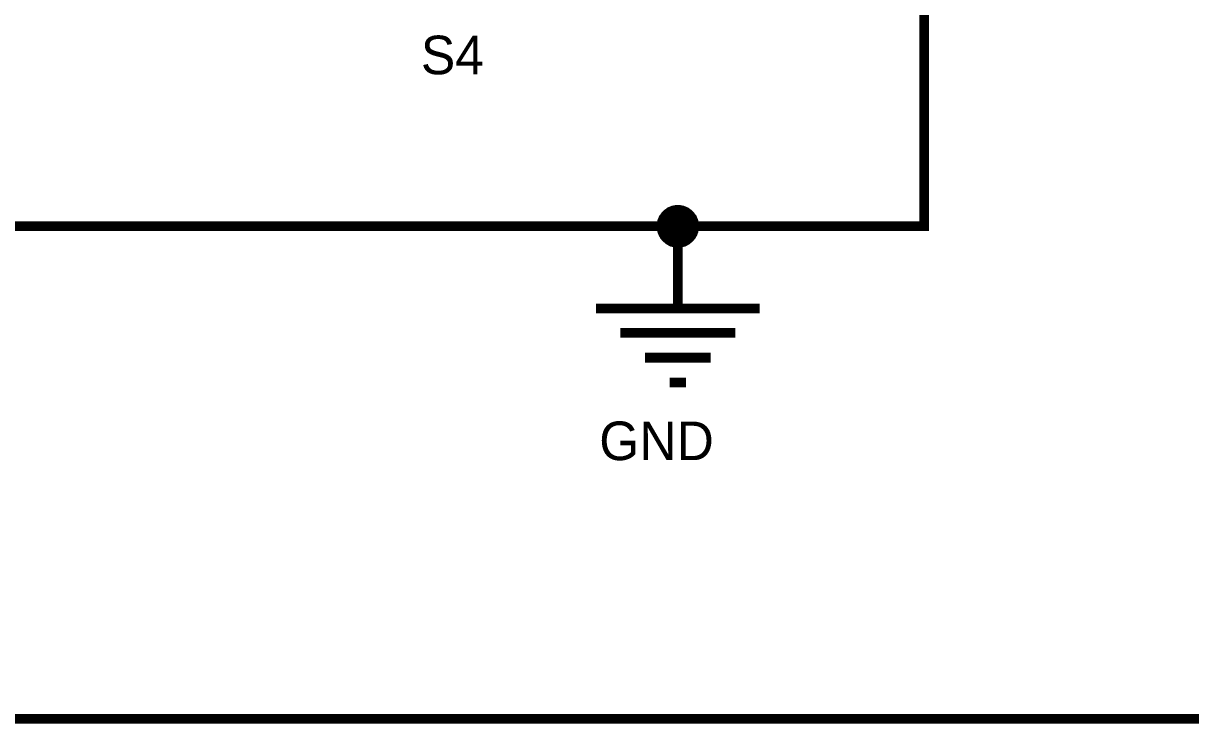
# Model space of a CAD drawing. Header units: inches. Extents: x 0 to 15, y 0 to 9.5.
# Drawn here: x 3.304 to 4.726, y 6.594 to 7.447 of the extents above; entities that cross this region are included whole.
import ezdxf

# ---------------------------------------------------------------- set-up
doc = ezdxf.new("R2010")
doc.units = ezdxf.units.IN
doc.header["$MEASUREMENT"] = 0
doc.layers.add('Sheet', color=255, linetype='Continuous')

msp = doc.modelspace()

# ---------------------------------------------------------------- linework, layer by layer
at = {"layer": 'Sheet'}
for points in [[(1.802, 8.6999, 0.0118, 0.0118, 0), (5.4007, 8.6999, 0.0118, 0.0118, 0), (5.4007, 6.5999, 0.0118, 0.0118, 0), (1.802, 6.5999, 0.0118, 0.0118, 0), (1.802, 8.6999, 0.0118, 0.0118, 0)], [(4.09, 7.2, 0.02, 0.02, 1), (4.11, 7.2, 0.02, 0.02, 1)]]:
    msp.add_lwpolyline(points, format="xyseb", close=True, dxfattribs=at)
for points in [[(4.6012, 7.4999, 0.0118, 0.0118, 0), (4.4012, 7.4999, 0.0118, 0.0118, 0), (4.4012, 7.1999, 0.0118, 0.0118, 0), (2.6018, 7.1999, 0.0118, 0.0118, 0)], [(4.0815, 7.1999, 0.0118, 0.0118, 0), (4.0815, 7.201, 0.0118, 0.0118, 0), (4.0815, 7.2021, 0.0118, 0.0118, 0), (4.0818, 7.2028, 0.0118, 0.0118, 0), (4.0818, 7.2039, 0.0118, 0.0118, 0), (4.0822, 7.205, 0.0118, 0.0118, 0), (4.0822, 7.2058, 0.0118, 0.0118, 0), (4.0826, 7.2069, 0.0118, 0.0118, 0), (4.0829, 7.2076, 0.0118, 0.0118, 0), (4.0833, 7.2084, 0.0118, 0.0118, 0), (4.0837, 7.2095, 0.0118, 0.0118, 0), (4.0844, 7.2102, 0.0118, 0.0118, 0), (4.0848, 7.2109, 0.0118, 0.0118, 0), (4.0855, 7.2117, 0.0118, 0.0118, 0), (4.0859, 7.2124, 0.0118, 0.0118, 0), (4.0866, 7.2131, 0.0118, 0.0118, 0), (4.0873, 7.2139, 0.0118, 0.0118, 0), (4.0881, 7.2146, 0.0118, 0.0118, 0), (4.0888, 7.2153, 0.0118, 0.0118, 0), (4.0895, 7.2157, 0.0118, 0.0118, 0), (4.0903, 7.2164, 0.0118, 0.0118, 0), (4.091, 7.2168, 0.0118, 0.0118, 0), (4.0917, 7.2175, 0.0118, 0.0118, 0), (4.0928, 7.2179, 0.0118, 0.0118, 0), (4.0936, 7.2183, 0.0118, 0.0118, 0), (4.0943, 7.2186, 0.0118, 0.0118, 0), (4.0954, 7.219, 0.0118, 0.0118, 0), (4.0961, 7.219, 0.0118, 0.0118, 0), (4.0972, 7.2194, 0.0118, 0.0118, 0), (4.0984, 7.2194, 0.0118, 0.0118, 0), (4.0991, 7.2197, 0.0118, 0.0118, 0), (4.1002, 7.2197, 0.0118, 0.0118, 0), (4.1013, 7.2197, 0.0118, 0.0118, 0)], [(4.0815, 7.1999, 0.0118, 0.0118, 0), (4.0815, 7.201, 0.0118, 0.0118, 0), (4.0815, 7.2021, 0.0118, 0.0118, 0), (4.0818, 7.2028, 0.0118, 0.0118, 0), (4.0818, 7.2039, 0.0118, 0.0118, 0), (4.0822, 7.205, 0.0118, 0.0118, 0), (4.0822, 7.2058, 0.0118, 0.0118, 0), (4.0826, 7.2069, 0.0118, 0.0118, 0), (4.0829, 7.2076, 0.0118, 0.0118, 0), (4.0833, 7.2084, 0.0118, 0.0118, 0), (4.0837, 7.2095, 0.0118, 0.0118, 0), (4.0844, 7.2102, 0.0118, 0.0118, 0), (4.0848, 7.2109, 0.0118, 0.0118, 0), (4.0855, 7.2117, 0.0118, 0.0118, 0), (4.0859, 7.2124, 0.0118, 0.0118, 0), (4.0866, 7.2131, 0.0118, 0.0118, 0), (4.0873, 7.2139, 0.0118, 0.0118, 0), (4.0881, 7.2146, 0.0118, 0.0118, 0), (4.0888, 7.2153, 0.0118, 0.0118, 0), (4.0895, 7.2157, 0.0118, 0.0118, 0), (4.0903, 7.2164, 0.0118, 0.0118, 0), (4.091, 7.2168, 0.0118, 0.0118, 0), (4.0917, 7.2175, 0.0118, 0.0118, 0), (4.0928, 7.2179, 0.0118, 0.0118, 0), (4.0936, 7.2183, 0.0118, 0.0118, 0), (4.0943, 7.2186, 0.0118, 0.0118, 0), (4.0954, 7.219, 0.0118, 0.0118, 0), (4.0961, 7.219, 0.0118, 0.0118, 0), (4.0972, 7.2194, 0.0118, 0.0118, 0), (4.0984, 7.2194, 0.0118, 0.0118, 0), (4.0991, 7.2197, 0.0118, 0.0118, 0), (4.1002, 7.2197, 0.0118, 0.0118, 0), (4.1013, 7.2197, 0.0118, 0.0118, 0)], [(4.1013, 7.2197, 0.0118, 0.0118, 0), (4.1013, 7.2197, 0.0118, 0.0118, 0)], [(4.1013, 7.2197, 0.0118, 0.0118, 0), (4.1024, 7.2197, 0.0118, 0.0118, 0), (4.1035, 7.2197, 0.0118, 0.0118, 0), (4.1042, 7.2194, 0.0118, 0.0118, 0), (4.1053, 7.2194, 0.0118, 0.0118, 0), (4.1064, 7.219, 0.0118, 0.0118, 0), (4.1072, 7.219, 0.0118, 0.0118, 0), (4.1083, 7.2186, 0.0118, 0.0118, 0), (4.109, 7.2183, 0.0118, 0.0118, 0), (4.1097, 7.2179, 0.0118, 0.0118, 0), (4.1108, 7.2175, 0.0118, 0.0118, 0), (4.1116, 7.2168, 0.0118, 0.0118, 0), (4.1123, 7.2164, 0.0118, 0.0118, 0), (4.113, 7.2157, 0.0118, 0.0118, 0), (4.1138, 7.2153, 0.0118, 0.0118, 0), (4.1145, 7.2146, 0.0118, 0.0118, 0), (4.1152, 7.2139, 0.0118, 0.0118, 0), (4.116, 7.2131, 0.0118, 0.0118, 0), (4.1167, 7.2124, 0.0118, 0.0118, 0), (4.1171, 7.2117, 0.0118, 0.0118, 0), (4.1178, 7.2109, 0.0118, 0.0118, 0), (4.1182, 7.2102, 0.0118, 0.0118, 0), (4.1189, 7.2095, 0.0118, 0.0118, 0), (4.1193, 7.2084, 0.0118, 0.0118, 0), (4.1196, 7.2076, 0.0118, 0.0118, 0), (4.12, 7.2069, 0.0118, 0.0118, 0), (4.1204, 7.2058, 0.0118, 0.0118, 0), (4.1204, 7.205, 0.0118, 0.0118, 0), (4.1207, 7.2039, 0.0118, 0.0118, 0), (4.1207, 7.2028, 0.0118, 0.0118, 0), (4.1211, 7.2021, 0.0118, 0.0118, 0), (4.1211, 7.201, 0.0118, 0.0118, 0), (4.1211, 7.1999, 0.0118, 0.0118, 0)], [(4.1013, 7.2197, 0.0118, 0.0118, 0), (4.1013, 7.2197, 0.0118, 0.0118, 0)], [(4.1013, 7.2197, 0.0118, 0.0118, 0), (4.1024, 7.2197, 0.0118, 0.0118, 0), (4.1035, 7.2197, 0.0118, 0.0118, 0), (4.1042, 7.2194, 0.0118, 0.0118, 0), (4.1053, 7.2194, 0.0118, 0.0118, 0), (4.1064, 7.219, 0.0118, 0.0118, 0), (4.1072, 7.219, 0.0118, 0.0118, 0), (4.1083, 7.2186, 0.0118, 0.0118, 0), (4.109, 7.2183, 0.0118, 0.0118, 0), (4.1097, 7.2179, 0.0118, 0.0118, 0), (4.1108, 7.2175, 0.0118, 0.0118, 0), (4.1116, 7.2168, 0.0118, 0.0118, 0), (4.1123, 7.2164, 0.0118, 0.0118, 0), (4.113, 7.2157, 0.0118, 0.0118, 0), (4.1138, 7.2153, 0.0118, 0.0118, 0), (4.1145, 7.2146, 0.0118, 0.0118, 0), (4.1152, 7.2139, 0.0118, 0.0118, 0), (4.116, 7.2131, 0.0118, 0.0118, 0), (4.1167, 7.2124, 0.0118, 0.0118, 0), (4.1171, 7.2117, 0.0118, 0.0118, 0), (4.1178, 7.2109, 0.0118, 0.0118, 0), (4.1182, 7.2102, 0.0118, 0.0118, 0), (4.1189, 7.2095, 0.0118, 0.0118, 0), (4.1193, 7.2084, 0.0118, 0.0118, 0), (4.1196, 7.2076, 0.0118, 0.0118, 0), (4.12, 7.2069, 0.0118, 0.0118, 0), (4.1204, 7.2058, 0.0118, 0.0118, 0), (4.1204, 7.205, 0.0118, 0.0118, 0), (4.1207, 7.2039, 0.0118, 0.0118, 0), (4.1207, 7.2028, 0.0118, 0.0118, 0), (4.1211, 7.2021, 0.0118, 0.0118, 0), (4.1211, 7.201, 0.0118, 0.0118, 0), (4.1211, 7.1999, 0.0118, 0.0118, 0)], [(4.0815, 7.1999, 0.0039, 0.0039, 0), (4.0815, 7.201, 0.0039, 0.0039, 0), (4.0815, 7.2021, 0.0039, 0.0039, 0), (4.0818, 7.2028, 0.0039, 0.0039, 0), (4.0818, 7.2039, 0.0039, 0.0039, 0), (4.0822, 7.205, 0.0039, 0.0039, 0), (4.0822, 7.2058, 0.0039, 0.0039, 0), (4.0826, 7.2069, 0.0039, 0.0039, 0), (4.0829, 7.2076, 0.0039, 0.0039, 0), (4.0833, 7.2084, 0.0039, 0.0039, 0), (4.0837, 7.2095, 0.0039, 0.0039, 0), (4.0844, 7.2102, 0.0039, 0.0039, 0), (4.0848, 7.2109, 0.0039, 0.0039, 0), (4.0855, 7.2117, 0.0039, 0.0039, 0), (4.0859, 7.2124, 0.0039, 0.0039, 0), (4.0866, 7.2131, 0.0039, 0.0039, 0), (4.0873, 7.2139, 0.0039, 0.0039, 0), (4.0881, 7.2146, 0.0039, 0.0039, 0), (4.0888, 7.2153, 0.0039, 0.0039, 0), (4.0895, 7.2157, 0.0039, 0.0039, 0), (4.0903, 7.2164, 0.0039, 0.0039, 0), (4.091, 7.2168, 0.0039, 0.0039, 0), (4.0917, 7.2175, 0.0039, 0.0039, 0), (4.0928, 7.2179, 0.0039, 0.0039, 0), (4.0936, 7.2183, 0.0039, 0.0039, 0), (4.0943, 7.2186, 0.0039, 0.0039, 0), (4.0954, 7.219, 0.0039, 0.0039, 0), (4.0961, 7.219, 0.0039, 0.0039, 0), (4.0972, 7.2194, 0.0039, 0.0039, 0), (4.0984, 7.2194, 0.0039, 0.0039, 0), (4.0991, 7.2197, 0.0039, 0.0039, 0), (4.1002, 7.2197, 0.0039, 0.0039, 0), (4.1013, 7.2197, 0.0039, 0.0039, 0)], [(4.0815, 7.1999, 0.0039, 0.0039, 0), (4.0815, 7.201, 0.0039, 0.0039, 0), (4.0815, 7.2021, 0.0039, 0.0039, 0), (4.0818, 7.2028, 0.0039, 0.0039, 0), (4.0818, 7.2039, 0.0039, 0.0039, 0), (4.0822, 7.205, 0.0039, 0.0039, 0), (4.0822, 7.2058, 0.0039, 0.0039, 0), (4.0826, 7.2069, 0.0039, 0.0039, 0), (4.0829, 7.2076, 0.0039, 0.0039, 0), (4.0833, 7.2084, 0.0039, 0.0039, 0), (4.0837, 7.2095, 0.0039, 0.0039, 0), (4.0844, 7.2102, 0.0039, 0.0039, 0), (4.0848, 7.2109, 0.0039, 0.0039, 0), (4.0855, 7.2117, 0.0039, 0.0039, 0), (4.0859, 7.2124, 0.0039, 0.0039, 0), (4.0866, 7.2131, 0.0039, 0.0039, 0), (4.0873, 7.2139, 0.0039, 0.0039, 0), (4.0881, 7.2146, 0.0039, 0.0039, 0), (4.0888, 7.2153, 0.0039, 0.0039, 0), (4.0895, 7.2157, 0.0039, 0.0039, 0), (4.0903, 7.2164, 0.0039, 0.0039, 0), (4.091, 7.2168, 0.0039, 0.0039, 0), (4.0917, 7.2175, 0.0039, 0.0039, 0), (4.0928, 7.2179, 0.0039, 0.0039, 0), (4.0936, 7.2183, 0.0039, 0.0039, 0), (4.0943, 7.2186, 0.0039, 0.0039, 0), (4.0954, 7.219, 0.0039, 0.0039, 0), (4.0961, 7.219, 0.0039, 0.0039, 0), (4.0972, 7.2194, 0.0039, 0.0039, 0), (4.0984, 7.2194, 0.0039, 0.0039, 0), (4.0991, 7.2197, 0.0039, 0.0039, 0), (4.1002, 7.2197, 0.0039, 0.0039, 0), (4.1013, 7.2197, 0.0039, 0.0039, 0)], [(4.1013, 7.2197, 0.0039, 0.0039, 0), (4.1013, 7.2197, 0.0039, 0.0039, 0)], [(4.1013, 7.2197, 0.0039, 0.0039, 0), (4.1024, 7.2197, 0.0039, 0.0039, 0), (4.1035, 7.2197, 0.0039, 0.0039, 0), (4.1042, 7.2194, 0.0039, 0.0039, 0), (4.1053, 7.2194, 0.0039, 0.0039, 0), (4.1064, 7.219, 0.0039, 0.0039, 0), (4.1072, 7.219, 0.0039, 0.0039, 0), (4.1083, 7.2186, 0.0039, 0.0039, 0), (4.109, 7.2183, 0.0039, 0.0039, 0), (4.1097, 7.2179, 0.0039, 0.0039, 0), (4.1108, 7.2175, 0.0039, 0.0039, 0), (4.1116, 7.2168, 0.0039, 0.0039, 0), (4.1123, 7.2164, 0.0039, 0.0039, 0), (4.113, 7.2157, 0.0039, 0.0039, 0), (4.1138, 7.2153, 0.0039, 0.0039, 0), (4.1145, 7.2146, 0.0039, 0.0039, 0), (4.1152, 7.2139, 0.0039, 0.0039, 0), (4.116, 7.2131, 0.0039, 0.0039, 0), (4.1167, 7.2124, 0.0039, 0.0039, 0), (4.1171, 7.2117, 0.0039, 0.0039, 0), (4.1178, 7.2109, 0.0039, 0.0039, 0), (4.1182, 7.2102, 0.0039, 0.0039, 0), (4.1189, 7.2095, 0.0039, 0.0039, 0), (4.1193, 7.2084, 0.0039, 0.0039, 0), (4.1196, 7.2076, 0.0039, 0.0039, 0), (4.12, 7.2069, 0.0039, 0.0039, 0), (4.1204, 7.2058, 0.0039, 0.0039, 0), (4.1204, 7.205, 0.0039, 0.0039, 0), (4.1207, 7.2039, 0.0039, 0.0039, 0), (4.1207, 7.2028, 0.0039, 0.0039, 0), (4.1211, 7.2021, 0.0039, 0.0039, 0), (4.1211, 7.201, 0.0039, 0.0039, 0), (4.1211, 7.1999, 0.0039, 0.0039, 0)], [(4.1013, 7.2197, 0.0039, 0.0039, 0), (4.1013, 7.2197, 0.0039, 0.0039, 0)], [(4.1013, 7.2197, 0.0039, 0.0039, 0), (4.1024, 7.2197, 0.0039, 0.0039, 0), (4.1035, 7.2197, 0.0039, 0.0039, 0), (4.1042, 7.2194, 0.0039, 0.0039, 0), (4.1053, 7.2194, 0.0039, 0.0039, 0), (4.1064, 7.219, 0.0039, 0.0039, 0), (4.1072, 7.219, 0.0039, 0.0039, 0), (4.1083, 7.2186, 0.0039, 0.0039, 0), (4.109, 7.2183, 0.0039, 0.0039, 0), (4.1097, 7.2179, 0.0039, 0.0039, 0), (4.1108, 7.2175, 0.0039, 0.0039, 0), (4.1116, 7.2168, 0.0039, 0.0039, 0), (4.1123, 7.2164, 0.0039, 0.0039, 0), (4.113, 7.2157, 0.0039, 0.0039, 0), (4.1138, 7.2153, 0.0039, 0.0039, 0), (4.1145, 7.2146, 0.0039, 0.0039, 0), (4.1152, 7.2139, 0.0039, 0.0039, 0), (4.116, 7.2131, 0.0039, 0.0039, 0), (4.1167, 7.2124, 0.0039, 0.0039, 0), (4.1171, 7.2117, 0.0039, 0.0039, 0), (4.1178, 7.2109, 0.0039, 0.0039, 0), (4.1182, 7.2102, 0.0039, 0.0039, 0), (4.1189, 7.2095, 0.0039, 0.0039, 0), (4.1193, 7.2084, 0.0039, 0.0039, 0), (4.1196, 7.2076, 0.0039, 0.0039, 0), (4.12, 7.2069, 0.0039, 0.0039, 0), (4.1204, 7.2058, 0.0039, 0.0039, 0), (4.1204, 7.205, 0.0039, 0.0039, 0), (4.1207, 7.2039, 0.0039, 0.0039, 0), (4.1207, 7.2028, 0.0039, 0.0039, 0), (4.1211, 7.2021, 0.0039, 0.0039, 0), (4.1211, 7.201, 0.0039, 0.0039, 0), (4.1211, 7.1999, 0.0039, 0.0039, 0)], [(4.1013, 7.1797, 0.0118, 0.0118, 0), (4.1002, 7.1797, 0.0118, 0.0118, 0), (4.0991, 7.1797, 0.0118, 0.0118, 0), (4.0984, 7.1801, 0.0118, 0.0118, 0), (4.0972, 7.1801, 0.0118, 0.0118, 0), (4.0961, 7.1804, 0.0118, 0.0118, 0), (4.0954, 7.1808, 0.0118, 0.0118, 0), (4.0943, 7.1808, 0.0118, 0.0118, 0), (4.0936, 7.1812, 0.0118, 0.0118, 0), (4.0928, 7.1815, 0.0118, 0.0118, 0), (4.0917, 7.1823, 0.0118, 0.0118, 0), (4.091, 7.1826, 0.0118, 0.0118, 0), (4.0903, 7.183, 0.0118, 0.0118, 0), (4.0895, 7.1838, 0.0118, 0.0118, 0), (4.0888, 7.1845, 0.0118, 0.0118, 0), (4.0881, 7.1849, 0.0118, 0.0118, 0), (4.0873, 7.1856, 0.0118, 0.0118, 0), (4.0866, 7.1863, 0.0118, 0.0118, 0), (4.0859, 7.1871, 0.0118, 0.0118, 0), (4.0855, 7.1878, 0.0118, 0.0118, 0), (4.0848, 7.1885, 0.0118, 0.0118, 0), (4.0844, 7.1896, 0.0118, 0.0118, 0), (4.0837, 7.1904, 0.0118, 0.0118, 0), (4.0833, 7.1911, 0.0118, 0.0118, 0), (4.0829, 7.1922, 0.0118, 0.0118, 0), (4.0826, 7.1929, 0.0118, 0.0118, 0), (4.0822, 7.194, 0.0118, 0.0118, 0), (4.0822, 7.1948, 0.0118, 0.0118, 0), (4.0818, 7.1959, 0.0118, 0.0118, 0), (4.0818, 7.197, 0.0118, 0.0118, 0), (4.0815, 7.1977, 0.0118, 0.0118, 0), (4.0815, 7.1988, 0.0118, 0.0118, 0), (4.0815, 7.1999, 0.0118, 0.0118, 0)], [(4.0815, 7.1999, 0.0118, 0.0118, 0), (4.0815, 7.1999, 0.0118, 0.0118, 0)], [(4.1013, 7.1797, 0.0118, 0.0118, 0), (4.1002, 7.1797, 0.0118, 0.0118, 0), (4.0991, 7.1797, 0.0118, 0.0118, 0), (4.0984, 7.1801, 0.0118, 0.0118, 0), (4.0972, 7.1801, 0.0118, 0.0118, 0), (4.0961, 7.1804, 0.0118, 0.0118, 0), (4.0954, 7.1808, 0.0118, 0.0118, 0), (4.0943, 7.1808, 0.0118, 0.0118, 0), (4.0936, 7.1812, 0.0118, 0.0118, 0), (4.0928, 7.1815, 0.0118, 0.0118, 0), (4.0917, 7.1823, 0.0118, 0.0118, 0), (4.091, 7.1826, 0.0118, 0.0118, 0), (4.0903, 7.183, 0.0118, 0.0118, 0), (4.0895, 7.1838, 0.0118, 0.0118, 0), (4.0888, 7.1845, 0.0118, 0.0118, 0), (4.0881, 7.1849, 0.0118, 0.0118, 0), (4.0873, 7.1856, 0.0118, 0.0118, 0), (4.0866, 7.1863, 0.0118, 0.0118, 0), (4.0859, 7.1871, 0.0118, 0.0118, 0), (4.0855, 7.1878, 0.0118, 0.0118, 0), (4.0848, 7.1885, 0.0118, 0.0118, 0), (4.0844, 7.1896, 0.0118, 0.0118, 0), (4.0837, 7.1904, 0.0118, 0.0118, 0), (4.0833, 7.1911, 0.0118, 0.0118, 0), (4.0829, 7.1922, 0.0118, 0.0118, 0), (4.0826, 7.1929, 0.0118, 0.0118, 0), (4.0822, 7.194, 0.0118, 0.0118, 0), (4.0822, 7.1948, 0.0118, 0.0118, 0), (4.0818, 7.1959, 0.0118, 0.0118, 0), (4.0818, 7.197, 0.0118, 0.0118, 0), (4.0815, 7.1977, 0.0118, 0.0118, 0), (4.0815, 7.1988, 0.0118, 0.0118, 0), (4.0815, 7.1999, 0.0118, 0.0118, 0)], [(4.0815, 7.1999, 0.0118, 0.0118, 0), (4.0815, 7.1999, 0.0118, 0.0118, 0)], [(4.1013, 7.1797, 0.0039, 0.0039, 0), (4.1002, 7.1797, 0.0039, 0.0039, 0), (4.0991, 7.1797, 0.0039, 0.0039, 0), (4.0984, 7.1801, 0.0039, 0.0039, 0), (4.0972, 7.1801, 0.0039, 0.0039, 0), (4.0961, 7.1804, 0.0039, 0.0039, 0), (4.0954, 7.1808, 0.0039, 0.0039, 0), (4.0943, 7.1808, 0.0039, 0.0039, 0), (4.0936, 7.1812, 0.0039, 0.0039, 0), (4.0928, 7.1815, 0.0039, 0.0039, 0), (4.0917, 7.1823, 0.0039, 0.0039, 0), (4.091, 7.1826, 0.0039, 0.0039, 0), (4.0903, 7.183, 0.0039, 0.0039, 0), (4.0895, 7.1838, 0.0039, 0.0039, 0), (4.0888, 7.1845, 0.0039, 0.0039, 0), (4.0881, 7.1849, 0.0039, 0.0039, 0), (4.0873, 7.1856, 0.0039, 0.0039, 0), (4.0866, 7.1863, 0.0039, 0.0039, 0), (4.0859, 7.1871, 0.0039, 0.0039, 0), (4.0855, 7.1878, 0.0039, 0.0039, 0), (4.0848, 7.1885, 0.0039, 0.0039, 0), (4.0844, 7.1896, 0.0039, 0.0039, 0), (4.0837, 7.1904, 0.0039, 0.0039, 0), (4.0833, 7.1911, 0.0039, 0.0039, 0), (4.0829, 7.1922, 0.0039, 0.0039, 0), (4.0826, 7.1929, 0.0039, 0.0039, 0), (4.0822, 7.194, 0.0039, 0.0039, 0), (4.0822, 7.1948, 0.0039, 0.0039, 0), (4.0818, 7.1959, 0.0039, 0.0039, 0), (4.0818, 7.197, 0.0039, 0.0039, 0), (4.0815, 7.1977, 0.0039, 0.0039, 0), (4.0815, 7.1988, 0.0039, 0.0039, 0), (4.0815, 7.1999, 0.0039, 0.0039, 0)], [(4.0815, 7.1999, 0.0039, 0.0039, 0), (4.0815, 7.1999, 0.0039, 0.0039, 0)], [(4.1013, 7.1797, 0.0039, 0.0039, 0), (4.1002, 7.1797, 0.0039, 0.0039, 0), (4.0991, 7.1797, 0.0039, 0.0039, 0), (4.0984, 7.1801, 0.0039, 0.0039, 0), (4.0972, 7.1801, 0.0039, 0.0039, 0), (4.0961, 7.1804, 0.0039, 0.0039, 0), (4.0954, 7.1808, 0.0039, 0.0039, 0), (4.0943, 7.1808, 0.0039, 0.0039, 0), (4.0936, 7.1812, 0.0039, 0.0039, 0), (4.0928, 7.1815, 0.0039, 0.0039, 0), (4.0917, 7.1823, 0.0039, 0.0039, 0), (4.091, 7.1826, 0.0039, 0.0039, 0), (4.0903, 7.183, 0.0039, 0.0039, 0), (4.0895, 7.1838, 0.0039, 0.0039, 0), (4.0888, 7.1845, 0.0039, 0.0039, 0), (4.0881, 7.1849, 0.0039, 0.0039, 0), (4.0873, 7.1856, 0.0039, 0.0039, 0), (4.0866, 7.1863, 0.0039, 0.0039, 0), (4.0859, 7.1871, 0.0039, 0.0039, 0), (4.0855, 7.1878, 0.0039, 0.0039, 0), (4.0848, 7.1885, 0.0039, 0.0039, 0), (4.0844, 7.1896, 0.0039, 0.0039, 0), (4.0837, 7.1904, 0.0039, 0.0039, 0), (4.0833, 7.1911, 0.0039, 0.0039, 0), (4.0829, 7.1922, 0.0039, 0.0039, 0), (4.0826, 7.1929, 0.0039, 0.0039, 0), (4.0822, 7.194, 0.0039, 0.0039, 0), (4.0822, 7.1948, 0.0039, 0.0039, 0), (4.0818, 7.1959, 0.0039, 0.0039, 0), (4.0818, 7.197, 0.0039, 0.0039, 0), (4.0815, 7.1977, 0.0039, 0.0039, 0), (4.0815, 7.1988, 0.0039, 0.0039, 0), (4.0815, 7.1999, 0.0039, 0.0039, 0)], [(4.0815, 7.1999, 0.0039, 0.0039, 0), (4.0815, 7.1999, 0.0039, 0.0039, 0)], [(4.1013, 7.1999, 0.0118, 0.0118, 0), (4.1013, 7.0997, 0.0118, 0.0118, 0)], [(4.1211, 7.1999, 0.0118, 0.0118, 0), (4.1211, 7.1988, 0.0118, 0.0118, 0), (4.1211, 7.1977, 0.0118, 0.0118, 0), (4.1207, 7.197, 0.0118, 0.0118, 0), (4.1207, 7.1959, 0.0118, 0.0118, 0), (4.1204, 7.1948, 0.0118, 0.0118, 0), (4.1204, 7.194, 0.0118, 0.0118, 0), (4.12, 7.1929, 0.0118, 0.0118, 0), (4.1196, 7.1922, 0.0118, 0.0118, 0), (4.1193, 7.1911, 0.0118, 0.0118, 0), (4.1189, 7.1904, 0.0118, 0.0118, 0), (4.1182, 7.1896, 0.0118, 0.0118, 0), (4.1178, 7.1885, 0.0118, 0.0118, 0), (4.1171, 7.1878, 0.0118, 0.0118, 0), (4.1167, 7.1871, 0.0118, 0.0118, 0), (4.116, 7.1863, 0.0118, 0.0118, 0), (4.1152, 7.1856, 0.0118, 0.0118, 0), (4.1145, 7.1849, 0.0118, 0.0118, 0), (4.1138, 7.1845, 0.0118, 0.0118, 0), (4.113, 7.1838, 0.0118, 0.0118, 0), (4.1123, 7.183, 0.0118, 0.0118, 0), (4.1116, 7.1826, 0.0118, 0.0118, 0), (4.1108, 7.1823, 0.0118, 0.0118, 0), (4.1097, 7.1815, 0.0118, 0.0118, 0), (4.109, 7.1812, 0.0118, 0.0118, 0), (4.1083, 7.1808, 0.0118, 0.0118, 0), (4.1072, 7.1808, 0.0118, 0.0118, 0), (4.1064, 7.1804, 0.0118, 0.0118, 0), (4.1053, 7.1801, 0.0118, 0.0118, 0), (4.1042, 7.1801, 0.0118, 0.0118, 0), (4.1035, 7.1797, 0.0118, 0.0118, 0), (4.1024, 7.1797, 0.0118, 0.0118, 0), (4.1013, 7.1797, 0.0118, 0.0118, 0)], [(4.1211, 7.1999, 0.0118, 0.0118, 0), (4.1211, 7.1988, 0.0118, 0.0118, 0), (4.1211, 7.1977, 0.0118, 0.0118, 0), (4.1207, 7.197, 0.0118, 0.0118, 0), (4.1207, 7.1959, 0.0118, 0.0118, 0), (4.1204, 7.1948, 0.0118, 0.0118, 0), (4.1204, 7.194, 0.0118, 0.0118, 0), (4.12, 7.1929, 0.0118, 0.0118, 0), (4.1196, 7.1922, 0.0118, 0.0118, 0), (4.1193, 7.1911, 0.0118, 0.0118, 0), (4.1189, 7.1904, 0.0118, 0.0118, 0), (4.1182, 7.1896, 0.0118, 0.0118, 0), (4.1178, 7.1885, 0.0118, 0.0118, 0), (4.1171, 7.1878, 0.0118, 0.0118, 0), (4.1167, 7.1871, 0.0118, 0.0118, 0), (4.116, 7.1863, 0.0118, 0.0118, 0), (4.1152, 7.1856, 0.0118, 0.0118, 0), (4.1145, 7.1849, 0.0118, 0.0118, 0), (4.1138, 7.1845, 0.0118, 0.0118, 0), (4.113, 7.1838, 0.0118, 0.0118, 0), (4.1123, 7.183, 0.0118, 0.0118, 0), (4.1116, 7.1826, 0.0118, 0.0118, 0), (4.1108, 7.1823, 0.0118, 0.0118, 0), (4.1097, 7.1815, 0.0118, 0.0118, 0), (4.109, 7.1812, 0.0118, 0.0118, 0), (4.1083, 7.1808, 0.0118, 0.0118, 0), (4.1072, 7.1808, 0.0118, 0.0118, 0), (4.1064, 7.1804, 0.0118, 0.0118, 0), (4.1053, 7.1801, 0.0118, 0.0118, 0), (4.1042, 7.1801, 0.0118, 0.0118, 0), (4.1035, 7.1797, 0.0118, 0.0118, 0), (4.1024, 7.1797, 0.0118, 0.0118, 0), (4.1013, 7.1797, 0.0118, 0.0118, 0)], [(4.1211, 7.1999, 0.0039, 0.0039, 0), (4.1211, 7.1988, 0.0039, 0.0039, 0), (4.1211, 7.1977, 0.0039, 0.0039, 0), (4.1207, 7.197, 0.0039, 0.0039, 0), (4.1207, 7.1959, 0.0039, 0.0039, 0), (4.1204, 7.1948, 0.0039, 0.0039, 0), (4.1204, 7.194, 0.0039, 0.0039, 0), (4.12, 7.1929, 0.0039, 0.0039, 0), (4.1196, 7.1922, 0.0039, 0.0039, 0), (4.1193, 7.1911, 0.0039, 0.0039, 0), (4.1189, 7.1904, 0.0039, 0.0039, 0), (4.1182, 7.1896, 0.0039, 0.0039, 0), (4.1178, 7.1885, 0.0039, 0.0039, 0), (4.1171, 7.1878, 0.0039, 0.0039, 0), (4.1167, 7.1871, 0.0039, 0.0039, 0), (4.116, 7.1863, 0.0039, 0.0039, 0), (4.1152, 7.1856, 0.0039, 0.0039, 0), (4.1145, 7.1849, 0.0039, 0.0039, 0), (4.1138, 7.1845, 0.0039, 0.0039, 0), (4.113, 7.1838, 0.0039, 0.0039, 0), (4.1123, 7.183, 0.0039, 0.0039, 0), (4.1116, 7.1826, 0.0039, 0.0039, 0), (4.1108, 7.1823, 0.0039, 0.0039, 0), (4.1097, 7.1815, 0.0039, 0.0039, 0), (4.109, 7.1812, 0.0039, 0.0039, 0), (4.1083, 7.1808, 0.0039, 0.0039, 0), (4.1072, 7.1808, 0.0039, 0.0039, 0), (4.1064, 7.1804, 0.0039, 0.0039, 0), (4.1053, 7.1801, 0.0039, 0.0039, 0), (4.1042, 7.1801, 0.0039, 0.0039, 0), (4.1035, 7.1797, 0.0039, 0.0039, 0), (4.1024, 7.1797, 0.0039, 0.0039, 0), (4.1013, 7.1797, 0.0039, 0.0039, 0)], [(4.1211, 7.1999, 0.0039, 0.0039, 0), (4.1211, 7.1988, 0.0039, 0.0039, 0), (4.1211, 7.1977, 0.0039, 0.0039, 0), (4.1207, 7.197, 0.0039, 0.0039, 0), (4.1207, 7.1959, 0.0039, 0.0039, 0), (4.1204, 7.1948, 0.0039, 0.0039, 0), (4.1204, 7.194, 0.0039, 0.0039, 0), (4.12, 7.1929, 0.0039, 0.0039, 0), (4.1196, 7.1922, 0.0039, 0.0039, 0), (4.1193, 7.1911, 0.0039, 0.0039, 0), (4.1189, 7.1904, 0.0039, 0.0039, 0), (4.1182, 7.1896, 0.0039, 0.0039, 0), (4.1178, 7.1885, 0.0039, 0.0039, 0), (4.1171, 7.1878, 0.0039, 0.0039, 0), (4.1167, 7.1871, 0.0039, 0.0039, 0), (4.116, 7.1863, 0.0039, 0.0039, 0), (4.1152, 7.1856, 0.0039, 0.0039, 0), (4.1145, 7.1849, 0.0039, 0.0039, 0), (4.1138, 7.1845, 0.0039, 0.0039, 0), (4.113, 7.1838, 0.0039, 0.0039, 0), (4.1123, 7.183, 0.0039, 0.0039, 0), (4.1116, 7.1826, 0.0039, 0.0039, 0), (4.1108, 7.1823, 0.0039, 0.0039, 0), (4.1097, 7.1815, 0.0039, 0.0039, 0), (4.109, 7.1812, 0.0039, 0.0039, 0), (4.1083, 7.1808, 0.0039, 0.0039, 0), (4.1072, 7.1808, 0.0039, 0.0039, 0), (4.1064, 7.1804, 0.0039, 0.0039, 0), (4.1053, 7.1801, 0.0039, 0.0039, 0), (4.1042, 7.1801, 0.0039, 0.0039, 0), (4.1035, 7.1797, 0.0039, 0.0039, 0), (4.1024, 7.1797, 0.0039, 0.0039, 0), (4.1013, 7.1797, 0.0039, 0.0039, 0)], [(4.1211, 7.1999, 0.0118, 0.0118, 0), (4.1211, 7.1999, 0.0118, 0.0118, 0), (4.1211, 7.1999, 0.0118, 0.0118, 0), (4.1211, 7.1999, 0.0118, 0.0118, 0), (4.1211, 7.1999, 0.0118, 0.0118, 0), (4.1211, 7.1999, 0.0118, 0.0118, 0), (4.1211, 7.1999, 0.0118, 0.0118, 0), (4.1211, 7.1999, 0.0118, 0.0118, 0), (4.1211, 7.1999, 0.0118, 0.0118, 0), (4.1211, 7.1999, 0.0118, 0.0118, 0), (4.1211, 7.1999, 0.0118, 0.0118, 0), (4.1211, 7.1999, 0.0118, 0.0118, 0), (4.1211, 7.1999, 0.0118, 0.0118, 0), (4.1211, 7.1999, 0.0118, 0.0118, 0), (4.1211, 7.1999, 0.0118, 0.0118, 0), (4.1211, 7.1999, 0.0118, 0.0118, 0), (4.1211, 7.1999, 0.0118, 0.0118, 0), (4.1211, 7.1999, 0.0118, 0.0118, 0), (4.1211, 7.1999, 0.0118, 0.0118, 0), (4.1211, 7.1999, 0.0118, 0.0118, 0), (4.1211, 7.1999, 0.0118, 0.0118, 0), (4.1211, 7.1999, 0.0118, 0.0118, 0), (4.1211, 7.1999, 0.0118, 0.0118, 0), (4.1211, 7.1999, 0.0118, 0.0118, 0), (4.1211, 7.1999, 0.0118, 0.0118, 0), (4.1211, 7.1999, 0.0118, 0.0118, 0), (4.1211, 7.1999, 0.0118, 0.0118, 0), (4.1211, 7.1999, 0.0118, 0.0118, 0), (4.1211, 7.1999, 0.0118, 0.0118, 0), (4.1211, 7.1999, 0.0118, 0.0118, 0), (4.1211, 7.1999, 0.0118, 0.0118, 0), (4.1211, 7.1999, 0.0118, 0.0118, 0), (4.1211, 7.1999, 0.0118, 0.0118, 0)], [(4.1211, 7.1999, 0.0118, 0.0118, 0), (4.1211, 7.1999, 0.0118, 0.0118, 0)], [(4.1211, 7.1999, 0.0118, 0.0118, 0), (4.1211, 7.1999, 0.0118, 0.0118, 0), (4.1211, 7.1999, 0.0118, 0.0118, 0), (4.1211, 7.1999, 0.0118, 0.0118, 0), (4.1211, 7.1999, 0.0118, 0.0118, 0), (4.1211, 7.1999, 0.0118, 0.0118, 0), (4.1211, 7.1999, 0.0118, 0.0118, 0), (4.1211, 7.1999, 0.0118, 0.0118, 0), (4.1211, 7.1999, 0.0118, 0.0118, 0), (4.1211, 7.1999, 0.0118, 0.0118, 0), (4.1211, 7.1999, 0.0118, 0.0118, 0), (4.1211, 7.1999, 0.0118, 0.0118, 0), (4.1211, 7.1999, 0.0118, 0.0118, 0), (4.1211, 7.1999, 0.0118, 0.0118, 0), (4.1211, 7.1999, 0.0118, 0.0118, 0), (4.1211, 7.1999, 0.0118, 0.0118, 0), (4.1211, 7.1999, 0.0118, 0.0118, 0), (4.1211, 7.1999, 0.0118, 0.0118, 0), (4.1211, 7.1999, 0.0118, 0.0118, 0), (4.1211, 7.1999, 0.0118, 0.0118, 0), (4.1211, 7.1999, 0.0118, 0.0118, 0), (4.1211, 7.1999, 0.0118, 0.0118, 0), (4.1211, 7.1999, 0.0118, 0.0118, 0), (4.1211, 7.1999, 0.0118, 0.0118, 0), (4.1211, 7.1999, 0.0118, 0.0118, 0), (4.1211, 7.1999, 0.0118, 0.0118, 0), (4.1211, 7.1999, 0.0118, 0.0118, 0), (4.1211, 7.1999, 0.0118, 0.0118, 0), (4.1211, 7.1999, 0.0118, 0.0118, 0), (4.1211, 7.1999, 0.0118, 0.0118, 0), (4.1211, 7.1999, 0.0118, 0.0118, 0), (4.1211, 7.1999, 0.0118, 0.0118, 0), (4.1211, 7.1999, 0.0118, 0.0118, 0)], [(4.1211, 7.1999, 0.0118, 0.0118, 0), (4.1211, 7.1999, 0.0118, 0.0118, 0)], [(4.1211, 7.1999, 0.0039, 0.0039, 0), (4.1211, 7.1999, 0.0039, 0.0039, 0), (4.1211, 7.1999, 0.0039, 0.0039, 0), (4.1211, 7.1999, 0.0039, 0.0039, 0), (4.1211, 7.1999, 0.0039, 0.0039, 0), (4.1211, 7.1999, 0.0039, 0.0039, 0), (4.1211, 7.1999, 0.0039, 0.0039, 0), (4.1211, 7.1999, 0.0039, 0.0039, 0), (4.1211, 7.1999, 0.0039, 0.0039, 0), (4.1211, 7.1999, 0.0039, 0.0039, 0), (4.1211, 7.1999, 0.0039, 0.0039, 0), (4.1211, 7.1999, 0.0039, 0.0039, 0), (4.1211, 7.1999, 0.0039, 0.0039, 0), (4.1211, 7.1999, 0.0039, 0.0039, 0), (4.1211, 7.1999, 0.0039, 0.0039, 0), (4.1211, 7.1999, 0.0039, 0.0039, 0), (4.1211, 7.1999, 0.0039, 0.0039, 0), (4.1211, 7.1999, 0.0039, 0.0039, 0), (4.1211, 7.1999, 0.0039, 0.0039, 0), (4.1211, 7.1999, 0.0039, 0.0039, 0), (4.1211, 7.1999, 0.0039, 0.0039, 0), (4.1211, 7.1999, 0.0039, 0.0039, 0), (4.1211, 7.1999, 0.0039, 0.0039, 0), (4.1211, 7.1999, 0.0039, 0.0039, 0), (4.1211, 7.1999, 0.0039, 0.0039, 0), (4.1211, 7.1999, 0.0039, 0.0039, 0), (4.1211, 7.1999, 0.0039, 0.0039, 0), (4.1211, 7.1999, 0.0039, 0.0039, 0), (4.1211, 7.1999, 0.0039, 0.0039, 0), (4.1211, 7.1999, 0.0039, 0.0039, 0), (4.1211, 7.1999, 0.0039, 0.0039, 0), (4.1211, 7.1999, 0.0039, 0.0039, 0), (4.1211, 7.1999, 0.0039, 0.0039, 0)], [(4.1211, 7.1999, 0.0039, 0.0039, 0), (4.1211, 7.1999, 0.0039, 0.0039, 0)], [(4.1211, 7.1999, 0.0039, 0.0039, 0), (4.1211, 7.1999, 0.0039, 0.0039, 0), (4.1211, 7.1999, 0.0039, 0.0039, 0), (4.1211, 7.1999, 0.0039, 0.0039, 0), (4.1211, 7.1999, 0.0039, 0.0039, 0), (4.1211, 7.1999, 0.0039, 0.0039, 0), (4.1211, 7.1999, 0.0039, 0.0039, 0), (4.1211, 7.1999, 0.0039, 0.0039, 0), (4.1211, 7.1999, 0.0039, 0.0039, 0), (4.1211, 7.1999, 0.0039, 0.0039, 0), (4.1211, 7.1999, 0.0039, 0.0039, 0), (4.1211, 7.1999, 0.0039, 0.0039, 0), (4.1211, 7.1999, 0.0039, 0.0039, 0), (4.1211, 7.1999, 0.0039, 0.0039, 0), (4.1211, 7.1999, 0.0039, 0.0039, 0), (4.1211, 7.1999, 0.0039, 0.0039, 0), (4.1211, 7.1999, 0.0039, 0.0039, 0), (4.1211, 7.1999, 0.0039, 0.0039, 0), (4.1211, 7.1999, 0.0039, 0.0039, 0), (4.1211, 7.1999, 0.0039, 0.0039, 0), (4.1211, 7.1999, 0.0039, 0.0039, 0), (4.1211, 7.1999, 0.0039, 0.0039, 0), (4.1211, 7.1999, 0.0039, 0.0039, 0), (4.1211, 7.1999, 0.0039, 0.0039, 0), (4.1211, 7.1999, 0.0039, 0.0039, 0), (4.1211, 7.1999, 0.0039, 0.0039, 0), (4.1211, 7.1999, 0.0039, 0.0039, 0), (4.1211, 7.1999, 0.0039, 0.0039, 0), (4.1211, 7.1999, 0.0039, 0.0039, 0), (4.1211, 7.1999, 0.0039, 0.0039, 0), (4.1211, 7.1999, 0.0039, 0.0039, 0), (4.1211, 7.1999, 0.0039, 0.0039, 0), (4.1211, 7.1999, 0.0039, 0.0039, 0)], [(4.1211, 7.1999, 0.0039, 0.0039, 0), (4.1211, 7.1999, 0.0039, 0.0039, 0)], [(4.0014, 7.0997, 0.0118, 0.0118, 0), (4.2011, 7.0997, 0.0118, 0.0118, 0)], [(4.0312, 7.0699, 0.0118, 0.0118, 0), (4.1714, 7.0699, 0.0118, 0.0118, 0)], [(4.0613, 7.0398, 0.0118, 0.0118, 0), (4.1413, 7.0398, 0.0118, 0.0118, 0)], [(4.0914, 7.0097, 0.0118, 0.0118, 0), (4.1112, 7.0097, 0.0118, 0.0118, 0)]]:
    msp.add_lwpolyline(points, format="xyseb", dxfattribs=at)

# ---------------------------------------------------------------- texts
for s, p in [('S4', (3.7882, 7.385)), ('GND', (4.0055, 6.915))]:
    msp.add_text(s, height=0.047, dxfattribs=at).set_placement(p)

doc.saveas('drawing.dxf')
